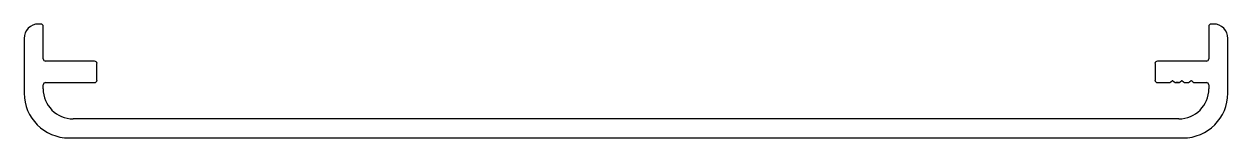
# Model space of a CAD drawing. Extents: x -63 to 65, y 6 to 18.
import ezdxf

# ---------------------------------------------------------------- set-up
doc = ezdxf.new("R2010")
doc.units = 0
doc.layers.add('1', color=7, linetype='CONTINUOUS')

msp = doc.modelspace()

# ---------------------------------------------------------------- linework, layer by layer
at = {"layer": '1', "color": 7, "linetype": 'CONTINUOUS'}
for p, q in [((-60.87, 18.33), (-61.12, 18.33)), ((-60.61, 14.64), (-60.61, 18.08)), ((62.87, 18.08), (62.87, 14.64)), ((63.38, 18.33), (63.13, 18.33)), ((-62.64, 16.81), (-62.64, 10.99)), ((64.9, 10.99), (64.9, 16.81)), ((-55.17, 14.39), (-60.36, 14.39)), ((-54.92, 12.36), (-54.92, 14.13)), ((57.18, 14.13), (57.18, 12.36)), ((62.62, 14.39), (57.43, 14.39)), ((-60.61, 11.44), (-60.61, 11.86)), ((-60.36, 12.11), (-55.17, 12.11)), ((57.43, 12.11), (58.67, 12.11)), ((58.67, 12.11), (58.67, 12.11)), ((58.85, 12.18), (59.02, 12.35)), ((59.03, 12.35), (59.2, 12.18)), ((59.38, 12.11), (59.67, 12.11)), ((59.67, 12.11), (59.38, 12.11)), ((59.38, 12.11), (59.67, 12.11)), ((59.67, 12.11), (59.38, 12.11)), ((59.38, 12.11), (59.67, 12.11)), ((59.85, 12.18), (60.02, 12.35)), ((60.03, 12.35), (60.2, 12.18)), ((60.38, 12.11), (60.67, 12.11)), ((60.85, 12.18), (61.02, 12.35)), ((61.03, 12.35), (61.2, 12.18)), ((61.38, 12.11), (62.62, 12.11)), ((62.87, 11.86), (62.87, 11.44)), ((59.7, 8.26), (-57.44, 8.26)), ((-57.88, 6.23), (60.14, 6.23))]:
    msp.add_line(p, q, dxfattribs=at)
for centre, radius, start, end in [((-61.12, 16.81), 1.52, 90, 180), ((-60.87, 18.08), 0.254, 0, 90), ((63.13, 18.08), 0.254, 90, 180), ((63.38, 16.81), 1.52, 0, 90), ((-60.36, 14.64), 0.254, 180, 270), ((-55.17, 14.13), 0.254, 360, 90), ((57.43, 14.13), 0.254, 90, 180), ((62.62, 14.64), 0.254, 270, 360), ((-60.36, 11.86), 0.254, 90, 180), ((-55.17, 12.36), 0.254, 270, 360), ((57.43, 12.36), 0.254, 180, 270), ((58.67, 12.36), 0.25, 270, 315), ((59.02, 12.35), 0.008, 45, 135), ((59.38, 12.36), 0.25, 225, 270), ((59.67, 12.36), 0.25, 270, 315), ((60.02, 12.35), 0.008, 45, 135), ((60.38, 12.36), 0.25, 225, 270), ((60.67, 12.36), 0.25, 270, 315), ((61.02, 12.35), 0.008, 45, 135), ((61.38, 12.36), 0.25, 225, 270), ((62.62, 11.86), 0.254, 0, 90), ((-57.88, 10.99), 4.76, 180, 270), ((-57.44, 11.44), 3.18, 180, 270), ((59.7, 11.44), 3.18, 270, 360), ((60.14, 10.99), 4.76, 270, 360)]:
    msp.add_arc(centre, radius, start, end, dxfattribs=at)

doc.saveas('drawing.dxf')
